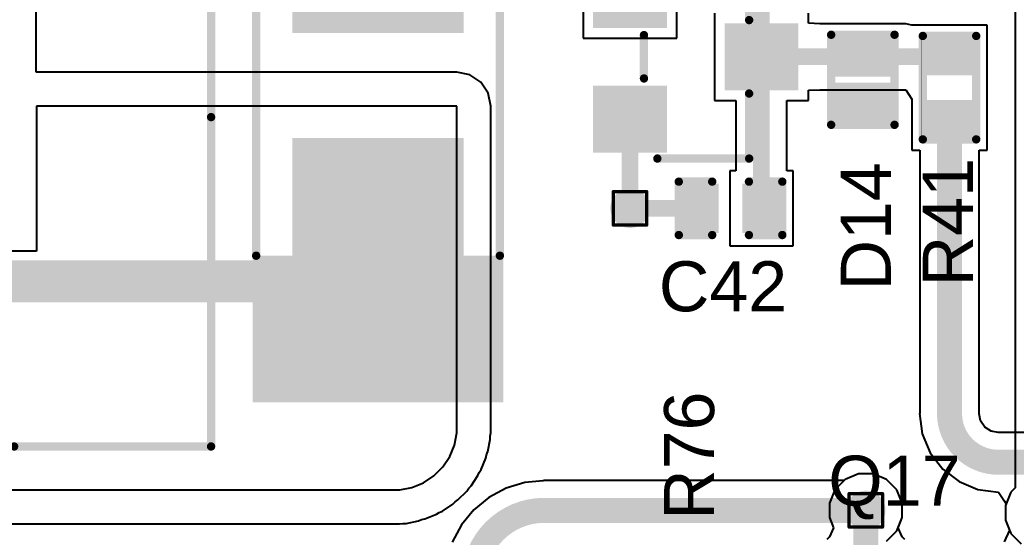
# Model space of a CAD drawing. Header units: inches. Extents: x -40 to 219, y 2 to 133.
# Drawn here: x 25.39 to 40.55, y 38.76 to 46.63 of the extents above; entities that cross this region are included whole.
import ezdxf

# ---------------------------------------------------------------- set-up
doc = ezdxf.new("R2010")
doc.units = ezdxf.units.IN
for name, color, linetype in [('Bottom Layer', 5, 'Continuous'), ('Drill Drawing', 1, 'Continuous'), ('Top Layer', 1, 'Continuous'), ('Top Overlay', 2, 'Continuous'), ('Top Paste', 8, 'Continuous'), ('Top Solder', 216, 'Continuous'), ('Via Holes', 16, 'Continuous')]:
    doc.layers.add(name, color=color, linetype=linetype)
doc.styles.add('Arial', font='', dxfattribs={"height": 0.2})
doc.styles.get('Arial').set_extended_font_data('Arial')

# ---------------------------------------------------------------- blocks, each defined once
blk = doc.blocks.new('R___0402_8')
at = {"layer": 'Top Layer'}
for points in [[(-0.6985, -0.3175), (-0.6985, 0.3174999999999999), (-0.2413000000000001, 0.3175), (-0.2412999999999999, -0.3174999999999999)], [(0.2413025400000001, -0.3175), (0.2413025399999999, 0.3174999999999999), (0.6985025399999999, 0.3175), (0.6985025399999999, -0.3174999999999999)]]:
    blk.add_hatch(color=1, dxfattribs=at).paths.add_polyline_path(points)
at = {"layer": 'Top Paste'}
for points in [[(-0.6985, -0.3175), (-0.6985, 0.3174999999999999), (-0.2413000000000001, 0.3175), (-0.2412999999999999, -0.3174999999999999)], [(0.2413025400000001, -0.3175), (0.2413025399999999, 0.3174999999999999), (0.6985025399999999, 0.3175), (0.6985025399999999, -0.3174999999999999)]]:
    blk.add_hatch(color=8, dxfattribs=at).paths.add_polyline_path(points)
at = {"layer": 'Top Solder'}
for points in [[(-0.75350116, -0.3725011600000001), (-0.75350116, 0.3725011599999999), (-0.18629884, 0.3725011600000001), (-0.1862988399999999, -0.3725011599999999)], [(0.1863013800000001, -0.3725011600000001), (0.1863013799999999, 0.3725011599999999), (0.7535037, 0.3725011600000001), (0.7535037, -0.3725011599999999)]]:
    blk.add_hatch(color=216, dxfattribs=at).paths.add_polyline_path(points)
at = {"layer": 'Top Overlay'}
for points in [[(0.7874, 0.4064, 0.127, 0.127, 0), (-0.7874, 0.4064, 0.127, 0.127, 0)], [(-0.7874, -0.4064, 0.127, 0.127, 0), (-0.7874, 0.4064, 0.127, 0.127, 0)], [(0.7874, -0.4064, 0.127, 0.127, 0), (0.7874, 0.4064, 0.127, 0.127, 0)], [(0.7874, -0.4064, 0.127, 0.127, 0), (-0.7874, -0.4064, 0.127, 0.127, 0)], [(0.8128, -0.4318, 0.0032258, 0.0032258, 0), (-0.8127974599999999, -0.4318, 0.0032258, 0.0032258, 0)]]:
    blk.add_lwpolyline(points, format="xyseb", dxfattribs=at)
for points in [[(-0.8191499999999999, 0.4064, 0.0635, 0.0635, 1), (-0.7556499999999999, 0.4064, 0.0635, 0.0635, 1)], [(-0.8191499999999999, 0.4064, 0.0635, 0.0635, 1), (-0.7556499999999999, 0.4064, 0.0635, 0.0635, 1)], [(0.7556499999999999, 0.4064, 0.0635, 0.0635, 1), (0.8191499999999999, 0.4064, 0.0635, 0.0635, 1)], [(0.7556499999999999, 0.4064, 0.0635, 0.0635, 1), (0.8191499999999999, 0.4064, 0.0635, 0.0635, 1)], [(-0.8191499999999999, -0.4064, 0.0635, 0.0635, 1), (-0.7556499999999999, -0.4064, 0.0635, 0.0635, 1)], [(-0.8191499999999999, -0.4064, 0.0635, 0.0635, 1), (-0.7556499999999999, -0.4064, 0.0635, 0.0635, 1)], [(-0.8136026399999999, -0.4318, 0.0016129, 0.0016129, 1), (-0.81199228, -0.4318, 0.0016129, 0.0016129, 1)], [(0.7556499999999999, -0.4064, 0.0635, 0.0635, 1), (0.8191499999999999, -0.4064, 0.0635, 0.0635, 1)], [(0.7556499999999999, -0.4064, 0.0635, 0.0635, 1), (0.8191499999999999, -0.4064, 0.0635, 0.0635, 1)], [(0.8119948199999999, -0.4318, 0.0016129, 0.0016129, 1), (0.81360518, -0.4318, 0.0016129, 0.0016129, 1)]]:
    blk.add_lwpolyline(points, format="xyseb", close=True, dxfattribs=at)
blk = doc.blocks.new('SOT_23_9')
at = {"layer": 'Top Layer'}
for points in [[(-0.41000045, 1.46000089), (0.41000045, 1.46000089), (0.41000045, 0.54000019), (-0.41000045, 0.54000019)], [(-1.36000109, -0.54000019), (-0.54000019, -0.54000019), (-0.54000019, -1.46000089), (-1.36000109, -1.46000089)], [(0.53999765, -0.54000019), (1.35999855, -0.54000019), (1.35999855, -1.46000089), (0.53999765, -1.46000089)]]:
    blk.add_hatch(color=1, dxfattribs=at).paths.add_polyline_path(points)
at = {"layer": 'Top Paste'}
for points in [[(-0.41000045, 1.46000089), (0.41000045, 1.46000089), (0.41000045, 0.54000019), (-0.41000045, 0.54000019)], [(-1.36000109, -0.54000019), (-0.54000019, -0.54000019), (-0.54000019, -1.46000089), (-1.36000109, -1.46000089)], [(0.53999765, -0.54000019), (1.35999855, -0.54000019), (1.35999855, -1.46000089), (0.53999765, -1.46000089)]]:
    blk.add_hatch(color=8, dxfattribs=at).paths.add_polyline_path(points)
at = {"layer": 'Top Solder'}
for points in [[(-0.51160045, 1.56160089), (0.51160045, 1.56160089), (0.51160045, 0.43840019), (-0.51160045, 0.43840019)], [(-1.46160109, -0.43840019), (-0.43840019, -0.43840019), (-0.43840019, -1.56160089), (-1.46160109, -1.56160089)], [(0.43839765, -0.43840019), (1.46159855, -0.43840019), (1.46159855, -1.56160089), (0.43839765, -1.56160089)]]:
    blk.add_hatch(color=216, dxfattribs=at).paths.add_polyline_path(points)
at = {"layer": 'Top Overlay'}
for points in [[(-1.5494, -0.5841999999999999, 0.127, 0.127, 0), (-1.54940254, 0.8128, 0.127, 0.127, 0)], [(-0.5588, 0.8128, 0.127, 0.127, 0), (-1.54940254, 0.8128, 0.127, 0.127, 0)], [(1.5494, 0.8128, 0.127, 0.127, 0), (0.5588, 0.8128, 0.127, 0.127, 0)], [(1.54939746, -0.5841999999999999, 0.127, 0.127, 0), (1.5494, 0.8128, 0.127, 0.127, 0)], [(0.33020254, -0.7874, 0.127, 0.127, 0), (-0.3302, -0.7874, 0.127, 0.127, 0)], [(-1.54939746, -1.1684, 0.127, 0.127, 0), (-1.6764, -1.0414, 0.127, 0.127, 0)], [(-1.6764, -1.2954, 0.127, 0.127, 0), (-1.6764, -1.0414, 0.127, 0.127, 0)], [(-1.6764, -1.2954, 0.127, 0.127, 0), (-1.54939746, -1.1684, 0.127, 0.127, 0)]]:
    blk.add_lwpolyline(points, format="xyseb", dxfattribs=at)
for points in [[(-1.58115254, 0.8128, 0.0635, 0.0635, 1), (-1.51765254, 0.8128, 0.0635, 0.0635, 1)], [(-1.58115254, 0.8128, 0.0635, 0.0635, 1), (-1.51765254, 0.8128, 0.0635, 0.0635, 1)], [(-0.5905499999999999, 0.8128, 0.0635, 0.0635, 1), (-0.52705, 0.8128, 0.0635, 0.0635, 1)], [(0.52705, 0.8128, 0.0635, 0.0635, 1), (0.5905499999999999, 0.8128, 0.0635, 0.0635, 1)], [(1.51765, 0.8128, 0.0635, 0.0635, 1), (1.58115, 0.8128, 0.0635, 0.0635, 1)], [(1.51765, 0.8128, 0.0635, 0.0635, 1), (1.58115, 0.8128, 0.0635, 0.0635, 1)], [(-1.58115, -0.5841999999999999, 0.0635, 0.0635, 1), (-1.51765, -0.5841999999999999, 0.0635, 0.0635, 1)], [(1.51764746, -0.5841999999999999, 0.0635, 0.0635, 1), (1.58114746, -0.5841999999999999, 0.0635, 0.0635, 1)], [(-0.36195, -0.7874, 0.0635, 0.0635, 1), (-0.29845, -0.7874, 0.0635, 0.0635, 1)], [(0.29845254, -0.7874, 0.0635, 0.0635, 1), (0.36195254, -0.7874, 0.0635, 0.0635, 1)], [(-1.70815, -1.0414, 0.0635, 0.0635, 1), (-1.64465, -1.0414, 0.0635, 0.0635, 1)], [(-1.70815, -1.0414, 0.0635, 0.0635, 1), (-1.64465, -1.0414, 0.0635, 0.0635, 1)], [(-1.58114746, -1.1684, 0.0635, 0.0635, 1), (-1.51764746, -1.1684, 0.0635, 0.0635, 1)], [(-1.58114746, -1.1684, 0.0635, 0.0635, 1), (-1.51764746, -1.1684, 0.0635, 0.0635, 1)], [(-1.70815, -1.2954, 0.0635, 0.0635, 1), (-1.64465, -1.2954, 0.0635, 0.0635, 1)], [(-1.70815, -1.2954, 0.0635, 0.0635, 1), (-1.64465, -1.2954, 0.0635, 0.0635, 1)]]:
    blk.add_lwpolyline(points, format="xyseb", close=True, dxfattribs=at)
blk = doc.blocks.new('SOD_882_B__D___________10')
at = {"layer": 'Top Layer'}
for points in [[(-0.09999979999999996, -0.4000004699999999), (-0.5999987999999999, -0.4000004699999999), (-0.5999987999999999, 0.4000004699999999), (-0.09999980000000003, 0.4000004699999999)], [(0.6000013399999999, -0.4000004699999999), (0.10000234, -0.4000004699999999), (0.10000234, 0.4000004699999999), (0.6000013399999999, 0.4000004699999999)]]:
    blk.add_hatch(color=1, dxfattribs=at).paths.add_polyline_path(points)
at = {"layer": 'Top Paste'}
for points in [[(-0.09999979999999996, -0.4000004699999999), (-0.5999987999999999, -0.4000004699999999), (-0.5999987999999999, 0.4000004699999999), (-0.09999980000000003, 0.4000004699999999)], [(0.6000013399999999, -0.4000004699999999), (0.10000234, -0.4000004699999999), (0.10000234, 0.4000004699999999), (0.6000013399999999, 0.4000004699999999)]]:
    blk.add_hatch(color=8, dxfattribs=at).paths.add_polyline_path(points)
at = {"layer": 'Top Solder'}
for points in [[(-0.04499863999999992, -0.4550016299999999), (-0.6549999599999999, -0.4550016300000001), (-0.65499996, 0.4550016299999999), (-0.04499864000000007, 0.4550016300000001)], [(0.6550025, -0.4550016299999999), (0.04500118000000007, -0.4550016300000001), (0.04500117999999993, 0.4550016299999999), (0.6550024999999999, 0.4550016300000001)]]:
    blk.add_hatch(color=216, dxfattribs=at).paths.add_polyline_path(points)
at = {"layer": 'Top Overlay'}
for points in [[(-0.6858, -0.4826, 0.127, 0.127, 0), (-0.6858, 0.4826, 0.127, 0.127, 0)], [(0.68580254, 0.4826, 0.127, 0.127, 0), (-0.6858, 0.4826, 0.127, 0.127, 0)], [(0.68580254, -0.4826, 0.127, 0.127, 0), (0.68580254, 0.4826, 0.127, 0.127, 0)], [(0.68580254, -0.4826, 0.127, 0.127, 0), (-0.6858, -0.4826, 0.127, 0.127, 0)]]:
    blk.add_lwpolyline(points, format="xyseb", dxfattribs=at)
for points in [[(-0.71755, 0.4826, 0.0635, 0.0635, 1), (-0.6540499999999999, 0.4826, 0.0635, 0.0635, 1)], [(-0.71755, 0.4826, 0.0635, 0.0635, 1), (-0.6540499999999999, 0.4826, 0.0635, 0.0635, 1)], [(0.65405254, 0.4826, 0.0635, 0.0635, 1), (0.71755254, 0.4826, 0.0635, 0.0635, 1)], [(0.65405254, 0.4826, 0.0635, 0.0635, 1), (0.71755254, 0.4826, 0.0635, 0.0635, 1)], [(-0.71755, -0.4826, 0.0635, 0.0635, 1), (-0.6540499999999999, -0.4826, 0.0635, 0.0635, 1)], [(-0.71755, -0.4826, 0.0635, 0.0635, 1), (-0.6540499999999999, -0.4826, 0.0635, 0.0635, 1)], [(0.65405254, -0.4826, 0.0635, 0.0635, 1), (0.71755254, -0.4826, 0.0635, 0.0635, 1)], [(0.65405254, -0.4826, 0.0635, 0.0635, 1), (0.71755254, -0.4826, 0.0635, 0.0635, 1)]]:
    blk.add_lwpolyline(points, format="xyseb", close=True, dxfattribs=at)
blk = doc.blocks.new('C___0402_17')
at = {"layer": 'Top Layer'}
for points in [[(-0.6985025399999999, -0.3175), (-0.6985025399999999, 0.3175), (-0.24130254, 0.3175), (-0.24130254, -0.3175)], [(0.2412999999999999, -0.3175), (0.2413, 0.3175), (0.6985, 0.3175), (0.6985, -0.3175)]]:
    blk.add_hatch(color=1, dxfattribs=at).paths.add_polyline_path(points)
at = {"layer": 'Top Paste'}
for points in [[(-0.6985025399999999, -0.3175), (-0.6985025399999999, 0.3175), (-0.24130254, 0.3175), (-0.24130254, -0.3175)], [(0.2412999999999999, -0.3175), (0.2413, 0.3175), (0.6985, 0.3175), (0.6985, -0.3175)]]:
    blk.add_hatch(color=8, dxfattribs=at).paths.add_polyline_path(points)
at = {"layer": 'Top Solder'}
for points in [[(-0.75850242, -0.37749988), (-0.75850242, 0.37749988), (-0.1813026599999999, 0.37749988), (-0.18130266, -0.37749988)], [(0.18130012, -0.37749988), (0.18130012, 0.37749988), (0.7584998799999999, 0.37749988), (0.7584998799999999, -0.37749988)]]:
    blk.add_hatch(color=216, dxfattribs=at).paths.add_polyline_path(points)
at = {"layer": 'Top Overlay'}
for points in [[(-0.7874, 0.4064, 0.127, 0.127, 0), (-0.27940254, 0.40640254, 0.127, 0.127, 0)], [(-0.7874, -0.4064, 0.127, 0.127, 0), (-0.7874, 0.4064, 0.127, 0.127, 0)], [(0.2794, 0.4064, 0.127, 0.127, 0), (0.7874, 0.4064, 0.127, 0.127, 0)], [(0.7874, -0.4064, 0.127, 0.127, 0), (0.7874, 0.4064, 0.127, 0.127, 0)], [(-0.7874, -0.4064, 0.127, 0.127, 0), (-0.27940254, -0.40640254, 0.127, 0.127, 0)], [(0.2794, -0.4064, 0.127, 0.127, 0), (0.7874, -0.4064, 0.127, 0.127, 0)]]:
    blk.add_lwpolyline(points, format="xyseb", dxfattribs=at)
for points in [[(-0.8191499999999999, 0.4064, 0.0635, 0.0635, 1), (-0.7556499999999999, 0.4064, 0.0635, 0.0635, 1)], [(-0.8191499999999999, 0.4064, 0.0635, 0.0635, 1), (-0.7556499999999999, 0.4064, 0.0635, 0.0635, 1)], [(-0.31115254, 0.40640254, 0.0635, 0.0635, 1), (-0.24765254, 0.40640254, 0.0635, 0.0635, 1)], [(0.24765, 0.4064, 0.0635, 0.0635, 1), (0.31115, 0.4064, 0.0635, 0.0635, 1)], [(0.7556499999999999, 0.4064, 0.0635, 0.0635, 1), (0.8191499999999999, 0.4064, 0.0635, 0.0635, 1)], [(0.7556499999999999, 0.4064, 0.0635, 0.0635, 1), (0.8191499999999999, 0.4064, 0.0635, 0.0635, 1)], [(-0.8191499999999999, -0.4064, 0.0635, 0.0635, 1), (-0.7556499999999999, -0.4064, 0.0635, 0.0635, 1)], [(-0.8191499999999999, -0.4064, 0.0635, 0.0635, 1), (-0.7556499999999999, -0.4064, 0.0635, 0.0635, 1)], [(-0.31115254, -0.40640254, 0.0635, 0.0635, 1), (-0.24765254, -0.40640254, 0.0635, 0.0635, 1)], [(0.24765, -0.4064, 0.0635, 0.0635, 1), (0.31115, -0.4064, 0.0635, 0.0635, 1)], [(0.7556499999999999, -0.4064, 0.0635, 0.0635, 1), (0.8191499999999999, -0.4064, 0.0635, 0.0635, 1)], [(0.7556499999999999, -0.4064, 0.0635, 0.0635, 1), (0.8191499999999999, -0.4064, 0.0635, 0.0635, 1)]]:
    blk.add_lwpolyline(points, format="xyseb", close=True, dxfattribs=at)
blk = doc.blocks.new('MDA1040_470M_146')
at = {"layer": 'Top Layer'}
for points in [[(-6.22500025, 1.77500026), (-2.72499963, 1.77500026), (-2.72499963, -1.77500026), (-6.22500025, -1.77500026)], [(2.72500217, 1.77500026), (6.22500279, 1.77500026), (6.22500279, -1.77500026), (2.72500217, -1.77500026)]]:
    blk.add_hatch(color=1, dxfattribs=at).paths.add_polyline_path(points)
at = {"layer": 'Top Paste'}
for points in [[(-6.22500025, 1.77500026), (-2.72499963, 1.77500026), (-2.72499963, -1.77500026), (-6.22500025, -1.77500026)], [(2.72500217, 1.77500026), (6.22500279, 1.77500026), (6.22500279, -1.77500026), (2.72500217, -1.77500026)]]:
    blk.add_hatch(color=8, dxfattribs=at).paths.add_polyline_path(points)
at = {"layer": 'Top Solder'}
for points in [[(-6.326600249999999, 1.87660026), (-2.62339963, 1.87660026), (-2.62339963, -1.87660026), (-6.326600249999999, -1.87660026)], [(2.62340217, 1.87660026), (6.326602789999999, 1.87660026), (6.326602789999999, -1.87660026), (2.62340217, -1.87660026)]]:
    blk.add_hatch(color=216, dxfattribs=at).paths.add_polyline_path(points)
at = {"layer": 'Top Overlay'}
for points in [[(-0.5469966199999999, 4.953, 0.127, 0.127, 0), (-5.562597459999999, 4.95299746, 0.127, 0.127, 0)], [(-5.562597459999999, 4.95299746, 0.127, 0.127, 0), (-5.562597459999999, 1.95579746, 0.127, 0.127, 0)], [(-0.5469966199999999, 4.953, 0.127, 0.127, 0), (5.562602539999999, 4.953, 0.127, 0.127, 0)], [(5.562602539999999, 4.953, 0.127, 0.127, 0), (5.562602539999999, 1.9558, 0.127, 0.127, 0)], [(-5.5626, -1.9558, 0.127, 0.127, 0), (-5.5626, -4.953, 0.127, 0.127, 0)], [(5.5626, -1.9558, 0.127, 0.127, 0), (5.5626, -4.953, 0.127, 0.127, 0)], [(-5.5626, -4.953, 0.127, 0.127, 0), (-0.5469940799999999, -4.953, 0.127, 0.127, 0)], [(-0.5469940799999999, -4.953, 0.127, 0.127, 0), (5.5626, -4.953, 0.127, 0.127, 0)]]:
    blk.add_lwpolyline(points, format="xyseb", dxfattribs=at)
for points in [[(-5.59434746, 4.95299746, 0.0635, 0.0635, 1), (-5.530847459999999, 4.95299746, 0.0635, 0.0635, 1)], [(-5.59434746, 4.95299746, 0.0635, 0.0635, 1), (-5.530847459999999, 4.95299746, 0.0635, 0.0635, 1)], [(-0.57874662, 4.953, 0.0635, 0.0635, 1), (-0.51524662, 4.953, 0.0635, 0.0635, 1)], [(-0.57874662, 4.953, 0.0635, 0.0635, 1), (-0.51524662, 4.953, 0.0635, 0.0635, 1)], [(5.53085254, 4.953, 0.0635, 0.0635, 1), (5.59435254, 4.953, 0.0635, 0.0635, 1)], [(5.53085254, 4.953, 0.0635, 0.0635, 1), (5.59435254, 4.953, 0.0635, 0.0635, 1)], [(-5.59434746, 1.95579746, 0.0635, 0.0635, 1), (-5.530847459999999, 1.95579746, 0.0635, 0.0635, 1)], [(5.53085254, 1.9558, 0.0635, 0.0635, 1), (5.59435254, 1.9558, 0.0635, 0.0635, 1)], [(-5.594349999999999, -1.9558, 0.0635, 0.0635, 1), (-5.53085, -1.9558, 0.0635, 0.0635, 1)], [(5.53085, -1.9558, 0.0635, 0.0635, 1), (5.594349999999999, -1.9558, 0.0635, 0.0635, 1)], [(-5.594349999999999, -4.953, 0.0635, 0.0635, 1), (-5.53085, -4.953, 0.0635, 0.0635, 1)], [(-5.594349999999999, -4.953, 0.0635, 0.0635, 1), (-5.53085, -4.953, 0.0635, 0.0635, 1)], [(-0.5787440799999999, -4.953, 0.0635, 0.0635, 1), (-0.51524408, -4.953, 0.0635, 0.0635, 1)], [(-0.5787440799999999, -4.953, 0.0635, 0.0635, 1), (-0.51524408, -4.953, 0.0635, 0.0635, 1)], [(5.53085, -4.953, 0.0635, 0.0635, 1), (5.594349999999999, -4.953, 0.0635, 0.0635, 1)], [(5.53085, -4.953, 0.0635, 0.0635, 1), (5.594349999999999, -4.953, 0.0635, 0.0635, 1)]]:
    blk.add_lwpolyline(points, format="xyseb", close=True, dxfattribs=at)
blk = doc.blocks.new('SMB__170')
at = {"layer": 'Top Layer'}
for points in [[(-3.69999768, -1.20000014), (-3.69999768, 1.20000014), (-0.8999982000000003, 1.20000014), (-0.8999981999999995, -1.20000014)], [(0.9000032800000003, -1.20000014), (0.9000032799999997, 1.20000014), (3.70000276, 1.20000014), (3.70000276, -1.20000014)]]:
    blk.add_hatch(color=1, dxfattribs=at).paths.add_polyline_path(points)
at = {"layer": 'Top Overlay'}
for points in [[(2.59084826, 1.24516642), (4.826048259999999, 1.24516642), (4.826048259999999, 1.90556642), (2.59084826, 1.90556642)], [(3.73326152, -1.65100762), (4.82546152, -1.65100762), (4.82546152, 1.34619238), (3.73326152, 1.34619238)], [(2.59027168, -1.90498222), (4.82547168, -1.90498222), (4.82547168, -1.24458222), (2.59027168, -1.24458222)]]:
    blk.add_hatch(color=2, dxfattribs=at).paths.add_polyline_path(points)
at = {"layer": 'Top Paste'}
for points in [[(-3.69999768, -1.20000014), (-3.69999768, 1.20000014), (-0.8999982000000003, 1.20000014), (-0.8999981999999995, -1.20000014)], [(0.9000032800000003, -1.20000014), (0.9000032799999997, 1.20000014), (3.70000276, 1.20000014), (3.70000276, -1.20000014)]]:
    blk.add_hatch(color=8, dxfattribs=at).paths.add_polyline_path(points)
at = {"layer": 'Top Solder'}
for points in [[(-3.80159768, -1.30160014), (-3.80159768, 1.30160014), (-0.7983982000000002, 1.30160014), (-0.7983981999999996, -1.30160014)], [(0.7984032800000002, -1.30160014), (0.7984032799999996, 1.30160014), (3.80160276, 1.30160014), (3.80160276, -1.30160014)]]:
    blk.add_hatch(color=216, dxfattribs=at).paths.add_polyline_path(points)
at = {"layer": 'Top Overlay'}
for points in [[(-2.20979492, 1.39700254, 0.127, 0.127, 0), (-2.2098, 1.8542, 0.127, 0.127, 0)], [(2.59079746, 1.85419746, 0.127, 0.127, 0), (-2.2098, 1.8542, 0.127, 0.127, 0)], [(-2.20979492, -1.85419746, 0.127, 0.127, 0), (-2.20979492, -1.397, 0.127, 0.127, 0)], [(2.59080254, -1.8542, 0.127, 0.127, 0), (-2.20979492, -1.85419746, 0.127, 0.127, 0)]]:
    blk.add_lwpolyline(points, format="xyseb", dxfattribs=at)
for points in [[(-2.24155, 1.8542, 0.0635, 0.0635, 1), (-2.17805, 1.8542, 0.0635, 0.0635, 1)], [(-2.24155, 1.8542, 0.0635, 0.0635, 1), (-2.17805, 1.8542, 0.0635, 0.0635, 1)], [(2.55904746, 1.85419746, 0.0635, 0.0635, 1), (2.62254746, 1.85419746, 0.0635, 0.0635, 1)], [(-2.24154492, 1.39700254, 0.0635, 0.0635, 1), (-2.17804492, 1.39700254, 0.0635, 0.0635, 1)], [(-2.24154492, -1.397, 0.0635, 0.0635, 1), (-2.17804492, -1.397, 0.0635, 0.0635, 1)], [(-2.24154492, -1.85419746, 0.0635, 0.0635, 1), (-2.17804492, -1.85419746, 0.0635, 0.0635, 1)], [(-2.24154492, -1.85419746, 0.0635, 0.0635, 1), (-2.17804492, -1.85419746, 0.0635, 0.0635, 1)], [(2.55905254, -1.8542, 0.0635, 0.0635, 1), (2.62255254, -1.8542, 0.0635, 0.0635, 1)]]:
    blk.add_lwpolyline(points, format="xyseb", close=True, dxfattribs=at)

msp = doc.modelspace()

# ---------------------------------------------------------------- hatches: boundary and pattern name
at = {"layer": 'Bottom Layer'}
h = msp.add_hatch(color=5, dxfattribs=at)
edge = h.paths.add_edge_path()
edge.add_arc((34.6723335, 43.76468767999999), 0.2999994, 0, 360)
h = msp.add_hatch(color=5, dxfattribs=at)
edge = h.paths.add_edge_path()
edge.add_arc((38.26049752, 39.16571542), 0.2999994, 0, 360)
at = {"layer": 'Top Layer'}
h = msp.add_hatch(color=1, dxfattribs=at)
edge = h.paths.add_edge_path()
edge.add_arc((34.6723335, 43.76468767999999), 0.2999994, 0, 360)
h = msp.add_hatch(color=1, dxfattribs=at)
edge = h.paths.add_edge_path()
edge.add_arc((38.26049752, 39.16571542), 0.2999994, 0, 360)
at = {"layer": 'Via Holes'}
h = msp.add_hatch(color=7, dxfattribs=at)
edge = h.paths.add_edge_path()
edge.add_arc((34.6723335, 43.76468767999999), 0.1499997, 0, 360)
h = msp.add_hatch(color=7, dxfattribs=at)
edge = h.paths.add_edge_path()
edge.add_arc((38.26049752, 39.16571542), 0.1499997, 0, 360)

# ---------------------------------------------------------------- linework, layer by layer
at = {"layer": 'Bottom Layer'}
for p, q in [((40.5354917, 53.87542692), (40.5354917, 39.50744702)), ((38.15029962, 39.71971482), (37.94668306, 39.63537411999999)), ((38.37069542, 39.71971482), (38.15029962, 39.71971482)), ((38.57431198, 39.63537411999999), (38.37069542, 39.71971482)), ((33.06995672, 39.58840952), (32.78587296, 39.50223493999999)), ((33.35130236, 39.61612091999999), (33.06995672, 39.58840952)), ((33.36539174, 39.61892253999999), (33.35130236, 39.61612091999999)), ((37.93023148, 39.61892253999999), (33.36539174, 39.61892253999999)), ((37.94668306, 39.63537411999999), (37.93023148, 39.61892253999999)), ((38.73015622, 39.47952988), (38.57431198, 39.63537411999999)), ((32.78587296, 39.50223493999999), (32.52405992, 39.36229364)), ((38.81449692, 39.27591332), (38.73015622, 39.47952988)), ((40.46902244, 39.44097776), (40.38468174, 39.2373612)), ((40.5354917, 39.50744702), (40.46902244, 39.44097776)), ((32.52405992, 39.36229364), (32.29458108, 39.1739628)), ((38.81449692, 39.05551752), (38.81449692, 39.27591332)), ((32.29458108, 39.1739628), (32.10625024, 38.94448396)), ((40.38468174, 39.2373612), (40.38468174, 39.0169654)), ((38.73015622, 38.85190095999999), (38.81449692, 39.05551752)), ((40.38468174, 39.0169654), (40.46902244, 38.81334884)), ((32.10625024, 38.94448396), (31.96630894, 38.68267092)), ((38.57431198, 38.69605672), (38.73015622, 38.85190095999999)), ((40.46902244, 38.81334884), (40.62486668, 38.6575046))]:
    msp.add_line(p, q, dxfattribs=at)
for points in [[(32.30282846, 38.10315214, 0.3809999999999999, 0.3809999999999999, -0.4142135623730951), (33.36539174, 39.16571542, 0.3809999999999999, 0.3809999999999999, 0)], [(33.36539174, 39.16571542, 0.3809999999999999, 0.3809999999999999, 0), (38.26049752, 39.16571542, 0.3809999999999999, 0.3809999999999999, 0)]]:
    msp.add_lwpolyline(points, format="xyseb", dxfattribs=at)
for points in [[(33.27014174, 39.16571542, 0.1905, 0.1905, 1), (33.46064174, 39.16571542, 0.1905, 0.1905, 1)], [(33.27014174, 39.16571542, 0.1905, 0.1905, 1), (33.46064174, 39.16571542, 0.1905, 0.1905, 1)], [(38.16524751999999, 39.16571542, 0.1905, 0.1905, 1), (38.35574751999999, 39.16571542, 0.1905, 0.1905, 1)]]:
    msp.add_lwpolyline(points, format="xyseb", close=True, dxfattribs=at)
at = {"layer": 'Drill Drawing'}
for points in [[(34.4183335, 44.01868768, 0.0508, 0.0508, 0), (34.9263335, 44.01868768, 0.0508, 0.0508, 0)], [(34.4183335, 43.51068768, 0.0508, 0.0508, 0), (34.4183335, 44.01868768, 0.0508, 0.0508, 0)], [(34.9263335, 43.51068768, 0.0508, 0.0508, 0), (34.9263335, 44.01868768, 0.0508, 0.0508, 0)], [(34.4183335, 43.51068768, 0.0508, 0.0508, 0), (34.9263335, 43.51068768, 0.0508, 0.0508, 0)], [(38.00649752, 39.41971542, 0.0508, 0.0508, 0), (38.51449752, 39.41971542, 0.0508, 0.0508, 0)], [(38.00649752, 38.91171542, 0.0508, 0.0508, 0), (38.00649752, 39.41971542, 0.0508, 0.0508, 0)], [(38.51449752, 38.91171542, 0.0508, 0.0508, 0), (38.51449752, 39.41971542, 0.0508, 0.0508, 0)], [(38.00649752, 38.91171542, 0.0508, 0.0508, 0), (38.51449752, 38.91171542, 0.0508, 0.0508, 0)]]:
    msp.add_lwpolyline(points, format="xyseb", dxfattribs=at)
for points in [[(34.4056335, 44.01868768, 0.0254, 0.0254, 1), (34.4310335, 44.01868768, 0.0254, 0.0254, 1)], [(34.4056335, 44.01868768, 0.0254, 0.0254, 1), (34.4310335, 44.01868768, 0.0254, 0.0254, 1)], [(34.9136335, 44.01868768, 0.0254, 0.0254, 1), (34.93903349999999, 44.01868768, 0.0254, 0.0254, 1)], [(34.9136335, 44.01868768, 0.0254, 0.0254, 1), (34.93903349999999, 44.01868768, 0.0254, 0.0254, 1)], [(34.4056335, 43.51068768, 0.0254, 0.0254, 1), (34.4310335, 43.51068768, 0.0254, 0.0254, 1)], [(34.4056335, 43.51068768, 0.0254, 0.0254, 1), (34.4310335, 43.51068768, 0.0254, 0.0254, 1)], [(34.9136335, 43.51068768, 0.0254, 0.0254, 1), (34.93903349999999, 43.51068768, 0.0254, 0.0254, 1)], [(34.9136335, 43.51068768, 0.0254, 0.0254, 1), (34.93903349999999, 43.51068768, 0.0254, 0.0254, 1)], [(37.99379751999999, 39.41971542, 0.0254, 0.0254, 1), (38.01919752, 39.41971542, 0.0254, 0.0254, 1)], [(37.99379751999999, 39.41971542, 0.0254, 0.0254, 1), (38.01919752, 39.41971542, 0.0254, 0.0254, 1)], [(38.50179752, 39.41971542, 0.0254, 0.0254, 1), (38.52719752, 39.41971542, 0.0254, 0.0254, 1)], [(38.50179752, 39.41971542, 0.0254, 0.0254, 1), (38.52719752, 39.41971542, 0.0254, 0.0254, 1)], [(37.99379751999999, 38.91171542, 0.0254, 0.0254, 1), (38.01919752, 38.91171542, 0.0254, 0.0254, 1)], [(37.99379751999999, 38.91171542, 0.0254, 0.0254, 1), (38.01919752, 38.91171542, 0.0254, 0.0254, 1)], [(38.50179752, 38.91171542, 0.0254, 0.0254, 1), (38.52719752, 38.91171542, 0.0254, 0.0254, 1)], [(38.50179752, 38.91171542, 0.0254, 0.0254, 1), (38.52719752, 38.91171542, 0.0254, 0.0254, 1)]]:
    msp.add_lwpolyline(points, format="xyseb", close=True, dxfattribs=at)
at = {"layer": 'Top Layer'}
for p, q in [((25.63783036, 45.8384148), (25.63783036, 51.86085893999999)), ((33.95833442, 47.6863918), (33.95833442, 46.35839344)), ((35.38633257999999, 46.35839344), (35.38633257999999, 47.6863918)), ((35.9583355, 46.73639116), (35.9583355, 45.4083928)), ((37.38633366, 46.58222586), (37.38633366, 46.73639116)), ((37.56172066, 46.57639402), (37.38633366, 46.58222586)), ((37.56172066, 46.57639148), (37.56172066, 46.57639402)), ((38.79358256, 46.57639148), (37.56172066, 46.57639148)), ((38.86971144, 46.57639402), (38.79358256, 46.57639148)), ((38.86971397999999, 46.5763991), (38.86971144, 46.57639402)), ((38.96252303999999, 46.55499706), (38.86971397999999, 46.5763991)), ((38.96252303999999, 46.55499198), (38.96252303999999, 46.55499706)), ((40.10551795999999, 46.55499198), (38.96252303999999, 46.55499198)), ((40.10551795999999, 45.58979197999999), (40.10551795999999, 46.55499198)), ((33.95833442, 46.35839344), (35.38633257999999, 46.35839344)), ((25.64022049999999, 45.83645392), (25.63783036, 45.8384148)), ((32.03788106, 45.83645392), (25.64022049999999, 45.83645392)), ((32.2360925, 45.79702804), (32.03788106, 45.83645392)), ((32.40412874, 45.68474988), (32.2360925, 45.79702804)), ((32.5164069, 45.51671364), (32.40412874, 45.68474988)), ((32.55583278, 45.3185022), (32.5164069, 45.51671364)), ((37.38633366, 45.5625581), (37.56172066, 45.56838994)), ((37.38633366, 45.4083928), (37.38633366, 45.5625581)), ((37.56172066, 45.56838994), (37.56172066, 45.56839248)), ((37.56172066, 45.56839248), (38.86971397999999, 45.56839248)), ((38.86971397999999, 45.56839248), (38.96251796, 45.42903029999999)), ((40.10551795999999, 44.64998944), (40.10551795999999, 45.58979197999999)), ((35.9583355, 45.4083928), (36.28386952, 45.4083928)), ((36.28386952, 45.4083928), (36.28386952, 44.33618767999999)), ((37.06079964, 44.33618767999999), (37.06079964, 45.4083928)), ((37.06079964, 45.4083928), (37.38633366, 45.4083928)), ((38.96251796, 45.42903029999999), (38.96251796, 44.64998944)), ((32.03788106, 45.3185022), (25.64021796, 45.3185022)), ((25.64021796, 45.3185022), (25.64021796, 43.11079262)), ((32.03787344, 40.44213654), (32.03788106, 45.3185022)), ((32.55582516, 40.44213654), (32.55583278, 45.3185022)), ((38.96251796, 44.64998944), (39.08081084, 44.64998944)), ((39.08081084, 44.64998944), (39.08081084, 40.6415367)), ((39.98722507999999, 40.6415367), (39.98722507999999, 44.64998944)), ((39.98722507999999, 44.64998944), (40.10551795999999, 44.64998944)), ((36.28386952, 44.33618767999999), (36.18973458, 44.33618767999999)), ((36.18973458, 44.33618767999999), (36.18973458, 43.19318768)), ((37.15493458, 44.33618767999999), (37.06079964, 44.33618767999999)), ((37.15493458, 43.19318768), (37.15493458, 44.33618767999999)), ((25.64021796, 43.11079262), (12.72660904, 43.11079262)), ((36.18973458, 43.19318768), (37.15493458, 43.19318768)), ((39.08081084, 40.6415367), (39.07926652, 40.6415367)), ((39.07926652, 40.6415367), (39.12009955999999, 40.33138238)), ((39.98641736, 40.63747015999999), (39.98722507999999, 40.6415367)), ((40.00783464, 40.52979194), (39.98641736, 40.63747015999999)), ((40.07113398, 40.43505756), (40.00783464, 40.52979194)), ((32.0010917, 40.16026766), (32.0380106, 40.34697544)), ((32.0378709, 40.442134), (32.03787344, 40.44213654)), ((32.0380106, 40.34697544), (32.0378709, 40.442134)), ((32.54606648, 40.29760546), (32.55596232, 40.3477349)), ((32.55582261999999, 40.44212891999999), (32.55582516, 40.44213654)), ((32.55596232, 40.3477349), (32.55582261999999, 40.44212891999999)), ((39.12009955999999, 40.33138238), (39.23981483999999, 40.0423634)), ((40.16586836, 40.37175822), (40.07113398, 40.43505756)), ((40.27354657999999, 40.35034094), (40.16586836, 40.37175822)), ((40.27761312, 40.35114866), (40.27354657999999, 40.35034094)), ((41.36154796, 40.35114866), (40.27761312, 40.35114866)), ((32.509206, 40.05979542), (32.5461249, 40.2465032)), ((32.5461249, 40.2465032), (32.54606648, 40.29760546)), ((31.9283969, 39.98437774), (32.0010917, 40.16026766)), ((32.48970388, 40.01255904), (32.509206, 40.05979542)), ((39.23981483999999, 40.0423634), (39.43025388, 39.79417745999999)), ((31.82273289999999, 39.8260824), (31.9283969, 39.98437774)), ((32.40707768, 39.78654222), (32.47977247999999, 39.96242959999999)), ((32.47977247999999, 39.96242959999999), (32.48970388, 40.01255904)), ((31.68816878, 39.69149034), (31.82273289999999, 39.8260824)), ((32.35919105999999, 39.69681671999999), (32.37872366, 39.74403531999999)), ((32.37872366, 39.74403531999999), (32.40707768, 39.78654222)), ((38.15029962, 39.71971482), (37.94668306, 39.63537411999999)), ((38.37069542, 39.71971482), (38.15029962, 39.71971482)), ((38.57431198, 39.63537411999999), (38.37069542, 39.71971482)), ((39.43025388, 39.79417745999999), (39.67843982, 39.60373842)), ((31.35402416, 39.51305533999999), (31.52989884, 39.58578824)), ((31.52989884, 39.58578824), (31.68816878, 39.69149034)), ((32.25352706, 39.53852138), (32.35919105999999, 39.69681671999999)), ((37.94668306, 39.63537411999999), (37.79083882, 39.47952988)), ((38.73015622, 39.47952988), (38.57431198, 39.63537411999999)), ((39.67843982, 39.60373842), (39.9674588, 39.48402314)), ((19.16579098, 39.47623041999999), (31.07216544, 39.47621263999999)), ((31.07216544, 39.47621263999999), (31.16732654, 39.47609326)), ((31.16732654, 39.47609326), (31.35402416, 39.51305533999999)), ((32.05445456, 39.32528076), (32.18901868, 39.45987282)), ((32.18901868, 39.45987282), (32.21740572, 39.50236702)), ((32.21740572, 39.50236702), (32.25352706, 39.53852138)), ((37.79083882, 39.47952988), (37.70649812, 39.27591332)), ((38.81449692, 39.27591332), (38.73015622, 39.47952988)), ((39.9674588, 39.48402314), (40.27761058, 39.4431901)), ((40.27761058, 39.4431901), (40.37187506, 39.30443244)), ((31.81756146, 39.15506266), (31.9758314, 39.26076475999999)), ((31.9758314, 39.26076475999999), (32.01196797999999, 39.2968861)), ((32.01196797999999, 39.2968861), (32.05445456, 39.32528076)), ((37.70649812, 39.27591332), (37.70649812, 39.05551752)), ((38.81449692, 39.05551752), (38.81449692, 39.27591332)), ((40.37187506, 39.30443244), (40.39692961999999, 39.26693188)), ((40.39692961999999, 39.26693188), (40.38468174, 39.2373612)), ((31.7278385, 39.10715064), (31.77034286, 39.13551735999999)), ((31.77034286, 39.13551735999999), (31.81756146, 39.15506266)), ((40.38468174, 39.2373612), (40.38468174, 39.0169654)), ((19.16579098, 38.9582787), (31.0715152, 38.95826092)), ((31.0715152, 38.95826092), (31.1666763, 38.95814154)), ((31.1666763, 38.95814154), (31.21681082, 38.96804753999999)), ((31.21681082, 38.96804753999999), (31.26791562, 38.96800182)), ((31.26791562, 38.96800182), (31.45461578, 39.00496644)), ((31.45461578, 39.00496644), (31.50183692, 39.02447618)), ((31.50183692, 39.02447618), (31.55196636, 39.03441774)), ((31.55196636, 39.03441774), (31.7278385, 39.10715064)), ((37.70649812, 39.05551752), (37.77067884, 38.90057497999999)), ((38.7503162, 38.90057497999999), (38.81449692, 39.05551752)), ((40.38468174, 39.0169654), (40.4486745, 38.86247498)), ((37.77067884, 38.90057497999999), (37.70626444, 38.76261995999999)), ((38.8147306, 38.76261995999999), (38.7503162, 38.90057497999999)), ((40.4486745, 38.86247498), (40.36539044, 38.68467243999999)), ((37.70626444, 38.76261995999999), (37.66852004, 38.72277244)), ((38.852475, 38.72277244), (38.8147306, 38.76261995999999))]:
    msp.add_line(p, q, dxfattribs=at)
for points in [[(36.67233458, 46.07239198, 0.254, 0.254, 0), (36.67233458, 50.18749424, 0.254, 0.254, 0)], [(36.67233458, 43.76468767999999, 0.254, 0.254, 0), (36.67233458, 46.07239198, 0.254, 0.254, 0)], [(36.67233458, 46.07239198, 0.254, 0.254, 0), (38.21571732, 46.07239198, 0.254, 0.254, 0)], [(38.21571732, 46.07239198, 0.254, 0.254, 0), (39.53401796, 46.07239198, 0.254, 0.254, 0)], [(39.53401796, 40.6415367, 0.3809999999999999, 0.3809999999999999, 0), (39.53401796, 45.13258944, 0.3809999999999999, 0.3809999999999999, 0)], [(34.6723335, 43.76468767999999, 0.254, 0.254, 0), (34.6723335, 45.12239388, 0.254, 0.254, 0)], [(34.6723335, 43.76468767999999, 0.254, 0.254, 0), (35.73253204, 43.76468767999999, 0.254, 0.254, 0)], [(30.83788599999999, 43.33441676, 0.635, 0.635, -0.4142135623730951), (30.15686374, 42.6533945, 0.635, 0.635, 0)], [(13.47661262, 42.6533945, 0.635, 0.635, 0), (30.15686374, 42.6533945, 0.635, 0.635, 0)], [(40.27761312, 39.89794154, 0.3809999999999999, 0.3809999999999999, -0.4142135623730951), (39.53401796, 40.6415367, 0.3809999999999999, 0.3809999999999999, 0)], [(40.27761312, 39.89794154, 0.3809999999999999, 0.3809999999999999, 0), (59.76306818, 39.89794154, 0.3809999999999999, 0.3809999999999999, 0)], [(38.26049752, 39.03871542, 0.3809999999999999, 0.3809999999999999, 0), (38.26058133999999, 39.0386316, 0.3809999999999999, 0.3809999999999999, 0)], [(38.26058133999999, 38.0292229, 0.3809999999999999, 0.3809999999999999, 0), (38.26058133999999, 39.0386316, 0.3809999999999999, 0.3809999999999999, 0)]]:
    msp.add_lwpolyline(points, format="xyseb", dxfattribs=at)
for points in [[(36.60883458, 46.07239198, 0.127, 0.127, 1), (36.73583458, 46.07239198, 0.127, 0.127, 1)], [(36.60883458, 46.07239198, 0.127, 0.127, 1), (36.73583458, 46.07239198, 0.127, 0.127, 1)], [(36.60883458, 46.07239198, 0.127, 0.127, 1), (36.73583458, 46.07239198, 0.127, 0.127, 1)], [(38.15221732, 46.07239198, 0.127, 0.127, 1), (38.27921732, 46.07239198, 0.127, 0.127, 1)], [(38.15221732, 46.07239198, 0.127, 0.127, 1), (38.27921732, 46.07239198, 0.127, 0.127, 1)], [(39.47051796, 46.07239198, 0.127, 0.127, 1), (39.59751796, 46.07239198, 0.127, 0.127, 1)], [(39.43876796, 45.13258944, 0.1905, 0.1905, 1), (39.62926795999999, 45.13258944, 0.1905, 0.1905, 1)], [(34.6088335, 45.12239388, 0.127, 0.127, 1), (34.7358335, 45.12239388, 0.127, 0.127, 1)], [(34.6088335, 43.76468767999999, 0.127, 0.127, 1), (34.7358335, 43.76468767999999, 0.127, 0.127, 1)], [(34.6088335, 43.76468767999999, 0.127, 0.127, 1), (34.7358335, 43.76468767999999, 0.127, 0.127, 1)], [(35.66903204, 43.76468767999999, 0.127, 0.127, 1), (35.79603203999999, 43.76468767999999, 0.127, 0.127, 1)], [(36.60883458, 43.76468767999999, 0.127, 0.127, 1), (36.73583458, 43.76468767999999, 0.127, 0.127, 1)], [(30.679136, 43.33441676, 0.3175, 0.3175, 1), (30.996636, 43.33441676, 0.3175, 0.3175, 1)], [(29.99811374, 42.6533945, 0.3175, 0.3175, 1), (30.31561374, 42.6533945, 0.3175, 0.3175, 1)], [(29.99811374, 42.6533945, 0.3175, 0.3175, 1), (30.31561374, 42.6533945, 0.3175, 0.3175, 1)], [(39.43876796, 40.6415367, 0.1905, 0.1905, 1), (39.62926795999999, 40.6415367, 0.1905, 0.1905, 1)], [(39.43876796, 40.6415367, 0.1905, 0.1905, 1), (39.62926795999999, 40.6415367, 0.1905, 0.1905, 1)], [(40.18236312, 39.89794154, 0.1905, 0.1905, 1), (40.37286312, 39.89794154, 0.1905, 0.1905, 1)], [(40.18236312, 39.89794154, 0.1905, 0.1905, 1), (40.37286312, 39.89794154, 0.1905, 0.1905, 1)], [(38.16524751999999, 39.03871542, 0.1905, 0.1905, 1), (38.35574751999999, 39.03871542, 0.1905, 0.1905, 1)], [(38.16533134, 39.0386316, 0.1905, 0.1905, 1), (38.35583133999999, 39.0386316, 0.1905, 0.1905, 1)], [(38.16533134, 39.0386316, 0.1905, 0.1905, 1), (38.35583133999999, 39.0386316, 0.1905, 0.1905, 1)]]:
    msp.add_lwpolyline(points, format="xyseb", close=True, dxfattribs=at)

# ---------------------------------------------------------------- block references
for name, p, rotation in [('MDA1040_470M_146', (23.34488346, 45.70121162), 90), ('SMB__170', (30.83788599999999, 45.63441977999999), 270), ('SOT_23_9', (35.67233404, 46.07239198), 270), ('SOD_882_B__D___________10', (38.21571732, 45.72239268), 270), ('R___0402_8', (39.53401796, 45.60249198), 270)]:
    msp.add_blockref(name, p, dxfattribs=dict(rotation=rotation))
msp.add_blockref('C___0402_17', (36.20243457999999, 43.76468767999999))

# ---------------------------------------------------------------- texts
at = {"layer": 'Top Overlay', "style": 'Arial'}
for s, p in [('D14', (38.64137306, 42.5142025)), ('R41', (39.88949096, 42.57768218)), ('R76', (35.9524935, 39.02172282))]:
    msp.add_text(s, height=0.7619999999999999, rotation=90, dxfattribs=at).set_placement(p)
for s, p in [('C42', (35.11088482, 42.19651708)), ('Q17', (37.68918293999999, 39.23721642))]:
    msp.add_text(s, height=0.7619999999999999, dxfattribs=at).set_placement(p)

doc.saveas('drawing.dxf')
